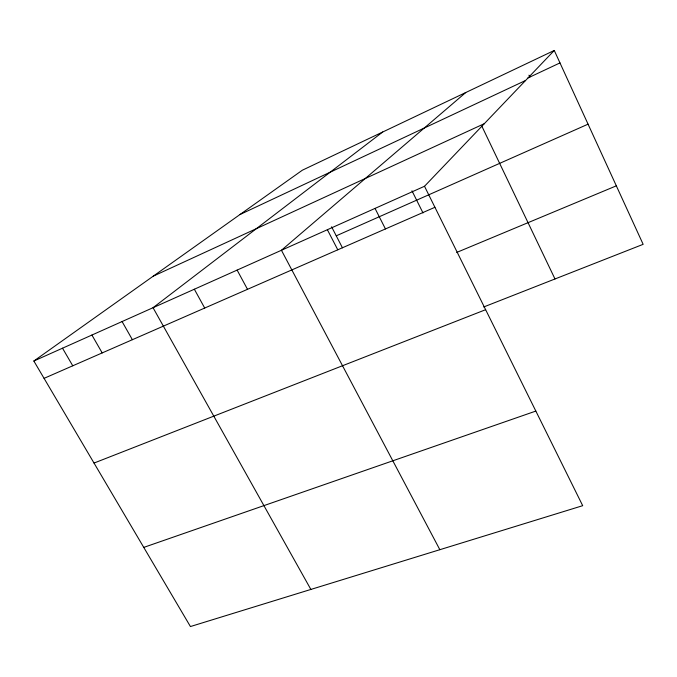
<?xml version="1.0" encoding="UTF-8"?>
<svg xmlns="http://www.w3.org/2000/svg" width="677" height="677" viewBox="0 0 677 677"><rect width="100%" height="100%" fill="white"/><g stroke="black" fill="none" stroke-linecap="round" stroke-linejoin="round"><path stroke-width="1.02" d="M424.513 186.268L582.694 505.685L190.432 626.547L33.85 361.019L424.513 186.268L554.268 50.453L643.15 244.329L483.7 306.977M465.742 92.537L281.437 250.27L439.855 549.699M382.691 132.015L153.044 307.705L310.87 589.439M33.85 361.019L302.331 170.215L554.268 50.453M527.933 77.965L559.981 62.91M239.929 214.558L525.58 80.478M153.273 276.148L484.309 123.679M336.249 235.824L588.059 124.17M44.073 378.35L434.93 207.289M456.696 252.445L616.332 185.836M94.018 463.06L485.637 309.694M143.761 547.397L535.837 411.074M62.512 348.198L72.761 365.8M91.911 335.047L102.193 352.92M122.08 321.558L132.379 339.702M194.35 289.223L204.708 308.052M237.119 270.089L247.503 289.324M331.586 226.795L342.452 247.824M327.372 229.715L337.781 249.805M375.033 208.398L385.45 228.944M411.971 190.804L423.007 212.959M481.829 126.142L554.988 278.966M528.957 75.181L529.837 77.076"/></g></svg>
